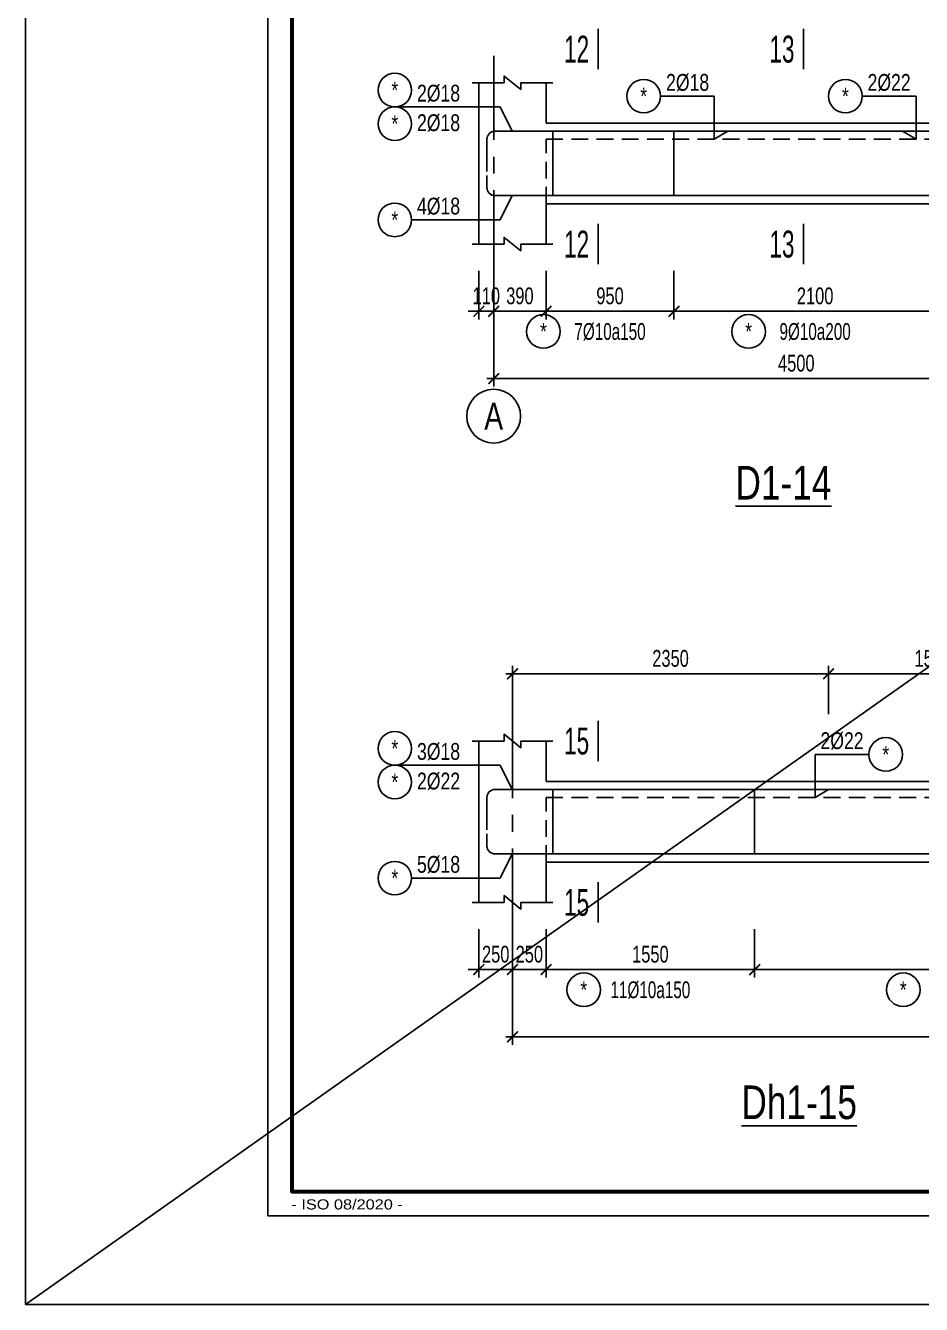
# Model space of a CAD drawing. Header units: millimetres. Extents: x -25284 to 100333, y 0 to 76881.
# Drawn here: x 0 to 6661, y 41241 to 50752 of the extents above; entities that cross this region are included whole.
import ezdxf
from ezdxf.enums import TextEntityAlignment as Align

# ---------------------------------------------------------------- set-up
doc = ezdxf.new("R2010")
doc.units = ezdxf.units.MM
doc.header["$LTSCALE"] = 500
doc.header["$MEASUREMENT"] = 0
doc.linetypes.add('CENTER', pattern=[2, 1.25, -0.25, 0.25, -0.25])
doc.linetypes.add('HIDDEN', pattern=[0.375, 0.25, -0.125])
for name, color, linetype in [('CDC -TEXT KHUNG', 7, 'Continuous'), ('CDC-KHUNGTEN', 7, 'Continuous'), ('KCS_AXIS', 5, 'CENTER'), ('KCS_BORDER', 3, 'Continuous'), ('KCS_CHI', 1, 'Continuous'), ('KCS_DIM', 1, 'Continuous'), ('KCS_HIDDEN', 8, 'HIDDEN'), ('KCS_STEEL', 4, 'Continuous'), ('KCS_TEXT', 2, 'Continuous'), ('KCS_TEXT_TCK', 3, 'Continuous'), ('KCS_TEXT_TK', 2, 'Continuous'), ('KCS_TEXT_TMC', 4, 'Continuous')]:
    doc.layers.add(name, color=color, linetype=linetype)
doc.layers.add('KCS_Plotter', color=11, linetype='Continuous', plot=False)
doc.styles.add('KCS_BIGTEXT', font='arial.ttf', dxfattribs={"width": 0.75})
doc.styles.add('KCS_SMTEXT', font='arial.ttf', dxfattribs={"width": 0.7})
doc.styles.add('KT CDC', font='arial.ttf', dxfattribs={"width": 0.85, "height": 200})
doc.dimstyles.new('KCS_DIM50', dxfattribs={"dimscale": 50, "dimtxt": 2.5, "dimasz": 1.6, "dimexe": 1.2, "dimexo": 0, "dimgap": 1, "dimtad": 1, "dimdec": 0, "dimzin": 0, "dimdsep": 46, "dimtxsty": 'KCS_SMTEXT', "dimblk": 'ARCHTICK', "dimcen": 0, "dimdle": 1, "dimclrd": 256, "dimclre": 256, "dimclrt": 2, "dimadec": 0, "dimazin": 0, "dimtfac": 1, "dimtdec": 0, "dimtix": 1, "dimtmove": 2, "dimatfit": 3, "dimfxl": 1, "dimtolj": 1, "dimtzin": 0, "dimarcsym": 0})

# ---------------------------------------------------------------- blocks, each defined once
blk = doc.blocks.new('_ArchTick')
at = {"color": 0, "linetype": 'ByBlock', "const_width": 0.15}
blk.add_lwpolyline([(-0.5, -0.5), (0.5, 0.5)], dxfattribs=at)
blk = doc.blocks.new('*D148')
at = {"layer": 'Defpoints', "color": 0, "transparency": 16777216}
for p in [(3480.3, 48927.4), (7980.3, 48927.4), (7980.3, 48127.4)]:
    blk.add_point(p, dxfattribs=at)
at = {"layer": 'KCS_DIM', "lineweight": -2, "transparency": 16777216}
for p, q in [((3480.3, 48927.4), (3480.3, 48067.4)), ((7980.3, 48927.4), (7980.3, 48067.4)), ((3430.3, 48127.4), (8030.3, 48127.4))]:
    blk.add_line(p, q, dxfattribs=at)
at = {"layer": 'KCS_DIM', "lineweight": -2, "transparency": 16777216, "xscale": 80, "yscale": 80, "zscale": 80, "rotation": 180}
blk.add_blockref('_ArchTick', (3480.3, 48127.4), dxfattribs=at)
at = {"layer": 'KCS_DIM', "lineweight": -2, "transparency": 16777216, "xscale": 80, "yscale": 80, "zscale": 80}
blk.add_blockref('_ArchTick', (7980.3, 48127.4), dxfattribs=at)
at = {"layer": 'KCS_DIM', "color": 2, "transparency": 16777216, "insert": (5730.3, 48241.2), "char_height": 125, "attachment_point": 5, "style": 'KCS_SMTEXT'}
blk.add_mtext('\\A1;4500', dxfattribs=at)
blk = doc.blocks.new('*D151')
at = {"layer": 'Defpoints', "color": 0, "transparency": 16777216}
for p in [(3370.3, 48927.4), (3480.3, 48927.4), (3480.3, 48627.4)]:
    blk.add_point(p, dxfattribs=at)
at = {"layer": 'KCS_DIM', "lineweight": -2, "transparency": 16777216}
for p, q in [((3370.3, 48927.4), (3370.3, 48567.4)), ((3480.3, 48927.4), (3480.3, 48567.4)), ((3370.3, 48627.4), (3290.3, 48627.4)), ((3370.3, 48627.4), (3480.3, 48627.4)), ((3480.3, 48627.4), (3560.3, 48627.4))]:
    blk.add_line(p, q, dxfattribs=at)
at = {"layer": 'KCS_DIM', "lineweight": -2, "transparency": 16777216, "xscale": 80, "yscale": 80, "zscale": 80}
blk.add_blockref('_ArchTick', (3370.3, 48627.4), dxfattribs=at)
at = {"layer": 'KCS_DIM', "lineweight": -2, "transparency": 16777216, "xscale": 80, "yscale": 80, "zscale": 80, "rotation": 180}
blk.add_blockref('_ArchTick', (3480.3, 48627.4), dxfattribs=at)
at = {"layer": 'KCS_DIM', "color": 2, "transparency": 16777216, "insert": (3425.3, 48741.2), "char_height": 125, "attachment_point": 5, "style": 'KCS_SMTEXT'}
blk.add_mtext('\\A1;110', dxfattribs=at)
blk = doc.blocks.new('*D152')
at = {"layer": 'Defpoints', "color": 0, "transparency": 16777216}
for p in [(3480.3, 48927.4), (3870.3, 48927.4), (3870.3, 48627.4)]:
    blk.add_point(p, dxfattribs=at)
at = {"layer": 'KCS_DIM', "lineweight": -2, "transparency": 16777216}
for p, q in [((3480.3, 48927.4), (3480.3, 48567.4)), ((3870.3, 48927.4), (3870.3, 48567.4)), ((3430.3, 48627.4), (3920.3, 48627.4))]:
    blk.add_line(p, q, dxfattribs=at)
at = {"layer": 'KCS_DIM', "lineweight": -2, "transparency": 16777216, "xscale": 80, "yscale": 80, "zscale": 80, "rotation": 180}
blk.add_blockref('_ArchTick', (3480.3, 48627.4), dxfattribs=at)
at = {"layer": 'KCS_DIM', "lineweight": -2, "transparency": 16777216, "xscale": 80, "yscale": 80, "zscale": 80}
blk.add_blockref('_ArchTick', (3870.3, 48627.4), dxfattribs=at)
at = {"layer": 'KCS_DIM', "color": 2, "transparency": 16777216, "insert": (3675.3, 48741.3), "char_height": 125, "attachment_point": 5, "style": 'KCS_SMTEXT'}
blk.add_mtext('\\A1;390', dxfattribs=at)
blk = doc.blocks.new('*D166')
at = {"layer": 'Defpoints', "color": 0, "transparency": 16777216}
for p in [(3870.3, 48927.4), (4820.3, 48927.4), (4820.3, 48627.4)]:
    blk.add_point(p, dxfattribs=at)
at = {"layer": 'KCS_DIM', "lineweight": -2, "transparency": 16777216}
for p, q in [((3870.3, 48927.4), (3870.3, 48567.4)), ((4820.3, 48927.4), (4820.3, 48567.4)), ((3820.3, 48627.4), (4870.3, 48627.4))]:
    blk.add_line(p, q, dxfattribs=at)
at = {"layer": 'KCS_DIM', "lineweight": -2, "transparency": 16777216, "xscale": 80, "yscale": 80, "zscale": 80, "rotation": 180}
blk.add_blockref('_ArchTick', (3870.3, 48627.4), dxfattribs=at)
at = {"layer": 'KCS_DIM', "lineweight": -2, "transparency": 16777216, "xscale": 80, "yscale": 80, "zscale": 80}
blk.add_blockref('_ArchTick', (4820.3, 48627.4), dxfattribs=at)
at = {"layer": 'KCS_DIM', "color": 2, "transparency": 16777216, "insert": (4345.3, 48741.2), "char_height": 125, "attachment_point": 5, "style": 'KCS_SMTEXT'}
blk.add_mtext('\\A1;950', dxfattribs=at)
blk = doc.blocks.new('*D167')
at = {"layer": 'Defpoints', "color": 0, "transparency": 16777216}
for p in [(4820.3, 48927.4), (6920.3, 48927.4), (6920.3, 48627.4)]:
    blk.add_point(p, dxfattribs=at)
at = {"layer": 'KCS_DIM', "lineweight": -2, "transparency": 16777216}
for p, q in [((4820.3, 48927.4), (4820.3, 48567.4)), ((6920.3, 48927.4), (6920.3, 48567.4)), ((4770.3, 48627.4), (6970.3, 48627.4))]:
    blk.add_line(p, q, dxfattribs=at)
at = {"layer": 'KCS_DIM', "lineweight": -2, "transparency": 16777216, "xscale": 80, "yscale": 80, "zscale": 80, "rotation": 180}
blk.add_blockref('_ArchTick', (4820.3, 48627.4), dxfattribs=at)
at = {"layer": 'KCS_DIM', "lineweight": -2, "transparency": 16777216, "xscale": 80, "yscale": 80, "zscale": 80}
blk.add_blockref('_ArchTick', (6920.3, 48627.4), dxfattribs=at)
at = {"layer": 'KCS_DIM', "color": 2, "transparency": 16777216, "insert": (5870.3, 48741.2), "char_height": 125, "attachment_point": 5, "style": 'KCS_SMTEXT'}
blk.add_mtext('\\A1;2100', dxfattribs=at)
blk = doc.blocks.new('*D679')
at = {"layer": 'Defpoints', "color": 0, "transparency": 16777216}
for p in [(3620.3, 44031.4), (10420.3, 44031.4), (10420.3, 43231.4)]:
    blk.add_point(p, dxfattribs=at)
at = {"layer": 'KCS_DIM', "lineweight": -2, "transparency": 16777216}
for p, q in [((3620.3, 44031.4), (3620.3, 43171.4)), ((10420.3, 44031.4), (10420.3, 43171.4)), ((3570.3, 43231.4), (10470.3, 43231.4))]:
    blk.add_line(p, q, dxfattribs=at)
at = {"layer": 'KCS_DIM', "lineweight": -2, "transparency": 16777216, "xscale": 80, "yscale": 80, "zscale": 80, "rotation": 180}
blk.add_blockref('_ArchTick', (3620.3, 43231.4), dxfattribs=at)
at = {"layer": 'KCS_DIM', "lineweight": -2, "transparency": 16777216, "xscale": 80, "yscale": 80, "zscale": 80}
blk.add_blockref('_ArchTick', (10420.3, 43231.4), dxfattribs=at)
at = {"layer": 'KCS_DIM', "color": 2, "transparency": 16777216, "insert": (7020.3, 43345.2), "char_height": 125, "attachment_point": 5, "style": 'KCS_SMTEXT'}
blk.add_mtext('\\A1;6800', dxfattribs=at)
blk = doc.blocks.new('*D683')
at = {"layer": 'Defpoints', "color": 0, "transparency": 16777216}
for p in [(3370.3, 44031.4), (3620.3, 44031.4), (3620.3, 43731.4)]:
    blk.add_point(p, dxfattribs=at)
at = {"layer": 'KCS_DIM', "lineweight": -2, "transparency": 16777216}
for p, q in [((3370.3, 44031.4), (3370.3, 43671.4)), ((3620.3, 44031.4), (3620.3, 43671.4)), ((3370.3, 43731.4), (3290.3, 43731.4)), ((3370.3, 43731.4), (3620.3, 43731.4)), ((3620.3, 43731.4), (3700.3, 43731.4))]:
    blk.add_line(p, q, dxfattribs=at)
at = {"layer": 'KCS_DIM', "lineweight": -2, "transparency": 16777216, "xscale": 80, "yscale": 80, "zscale": 80}
blk.add_blockref('_ArchTick', (3370.3, 43731.4), dxfattribs=at)
at = {"layer": 'KCS_DIM', "lineweight": -2, "transparency": 16777216, "xscale": 80, "yscale": 80, "zscale": 80, "rotation": 180}
blk.add_blockref('_ArchTick', (3620.3, 43731.4), dxfattribs=at)
at = {"layer": 'KCS_DIM', "color": 2, "transparency": 16777216, "insert": (3495.3, 43845.2), "char_height": 125, "attachment_point": 5, "style": 'KCS_SMTEXT'}
blk.add_mtext('\\A1;250', dxfattribs=at)
blk = doc.blocks.new('*D684')
at = {"layer": 'Defpoints', "color": 0, "transparency": 16777216}
for p in [(3620.3, 44031.4), (3870.3, 44031.4), (3870.3, 43731.4)]:
    blk.add_point(p, dxfattribs=at)
at = {"layer": 'KCS_DIM', "lineweight": -2, "transparency": 16777216}
for p, q in [((3620.3, 44031.4), (3620.3, 43671.4)), ((3870.3, 44031.4), (3870.3, 43671.4)), ((3620.3, 43731.4), (3540.3, 43731.4)), ((3620.3, 43731.4), (3870.3, 43731.4)), ((3870.3, 43731.4), (3950.3, 43731.4))]:
    blk.add_line(p, q, dxfattribs=at)
at = {"layer": 'KCS_DIM', "lineweight": -2, "transparency": 16777216, "xscale": 80, "yscale": 80, "zscale": 80}
blk.add_blockref('_ArchTick', (3620.3, 43731.4), dxfattribs=at)
at = {"layer": 'KCS_DIM', "lineweight": -2, "transparency": 16777216, "xscale": 80, "yscale": 80, "zscale": 80, "rotation": 180}
blk.add_blockref('_ArchTick', (3870.3, 43731.4), dxfattribs=at)
at = {"layer": 'KCS_DIM', "color": 2, "transparency": 16777216, "insert": (3745.3, 43845.2), "char_height": 125, "attachment_point": 5, "style": 'KCS_SMTEXT'}
blk.add_mtext('\\A1;250', dxfattribs=at)
blk = doc.blocks.new('*D693')
at = {"layer": 'Defpoints', "color": 0, "transparency": 16777216}
for p in [(5970.3, 45931.4), (3620.3, 45631.4), (5970.3, 45631.4)]:
    blk.add_point(p, dxfattribs=at)
at = {"layer": 'KCS_DIM', "lineweight": -2, "transparency": 16777216}
for p, q in [((3620.3, 45631.4), (3620.3, 45991.4)), ((5970.3, 45631.4), (5970.3, 45991.4)), ((3570.3, 45931.4), (6020.3, 45931.4))]:
    blk.add_line(p, q, dxfattribs=at)
at = {"layer": 'KCS_DIM', "lineweight": -2, "transparency": 16777216, "xscale": 80, "yscale": 80, "zscale": 80, "rotation": 180}
blk.add_blockref('_ArchTick', (3620.3, 45931.4), dxfattribs=at)
at = {"layer": 'KCS_DIM', "lineweight": -2, "transparency": 16777216, "xscale": 80, "yscale": 80, "zscale": 80}
blk.add_blockref('_ArchTick', (5970.3, 45931.4), dxfattribs=at)
at = {"layer": 'KCS_DIM', "color": 2, "transparency": 16777216, "insert": (4795.3, 46045.2), "char_height": 125, "attachment_point": 5, "style": 'KCS_SMTEXT'}
blk.add_mtext('\\A1;2350', dxfattribs=at)
blk = doc.blocks.new('*D694')
at = {"layer": 'Defpoints', "color": 0, "transparency": 16777216}
for p in [(7520.3, 45931.4), (5970.3, 45631.4), (7520.3, 45631.4)]:
    blk.add_point(p, dxfattribs=at)
at = {"layer": 'KCS_DIM', "lineweight": -2, "transparency": 16777216}
for p, q in [((5970.3, 45631.4), (5970.3, 45991.4)), ((7520.3, 45631.4), (7520.3, 45991.4)), ((5920.3, 45931.4), (7570.3, 45931.4))]:
    blk.add_line(p, q, dxfattribs=at)
at = {"layer": 'KCS_DIM', "lineweight": -2, "transparency": 16777216, "xscale": 80, "yscale": 80, "zscale": 80, "rotation": 180}
blk.add_blockref('_ArchTick', (5970.3, 45931.4), dxfattribs=at)
at = {"layer": 'KCS_DIM', "lineweight": -2, "transparency": 16777216, "xscale": 80, "yscale": 80, "zscale": 80}
blk.add_blockref('_ArchTick', (7520.3, 45931.4), dxfattribs=at)
at = {"layer": 'KCS_DIM', "color": 2, "transparency": 16777216, "insert": (6745.3, 46045.2), "char_height": 125, "attachment_point": 5, "style": 'KCS_SMTEXT'}
blk.add_mtext('\\A1;1550', dxfattribs=at)
blk = doc.blocks.new('*D709')
at = {"layer": 'Defpoints', "color": 0, "transparency": 16777216}
for p in [(3870.3, 44031.4), (5420.3, 44031.4), (5420.3, 43731.4)]:
    blk.add_point(p, dxfattribs=at)
at = {"layer": 'KCS_DIM', "lineweight": -2, "transparency": 16777216}
for p, q in [((3870.3, 44031.4), (3870.3, 43671.4)), ((5420.3, 44031.4), (5420.3, 43671.4)), ((3820.3, 43731.4), (5470.3, 43731.4))]:
    blk.add_line(p, q, dxfattribs=at)
at = {"layer": 'KCS_DIM', "lineweight": -2, "transparency": 16777216, "xscale": 80, "yscale": 80, "zscale": 80, "rotation": 180}
blk.add_blockref('_ArchTick', (3870.3, 43731.4), dxfattribs=at)
at = {"layer": 'KCS_DIM', "lineweight": -2, "transparency": 16777216, "xscale": 80, "yscale": 80, "zscale": 80}
blk.add_blockref('_ArchTick', (5420.3, 43731.4), dxfattribs=at)
at = {"layer": 'KCS_DIM', "color": 2, "transparency": 16777216, "insert": (4645.3, 43845.2), "char_height": 125, "attachment_point": 5, "style": 'KCS_SMTEXT'}
blk.add_mtext('\\A1;1550', dxfattribs=at)
blk = doc.blocks.new('*D710')
at = {"layer": 'Defpoints', "color": 0, "transparency": 16777216}
for p in [(5420.3, 44031.4), (8620.3, 44031.4), (8620.3, 43731.4)]:
    blk.add_point(p, dxfattribs=at)
at = {"layer": 'KCS_DIM', "lineweight": -2, "transparency": 16777216}
for p, q in [((5420.3, 44031.4), (5420.3, 43671.4)), ((8620.3, 44031.4), (8620.3, 43671.4)), ((5370.3, 43731.4), (8670.3, 43731.4))]:
    blk.add_line(p, q, dxfattribs=at)
at = {"layer": 'KCS_DIM', "lineweight": -2, "transparency": 16777216, "xscale": 80, "yscale": 80, "zscale": 80, "rotation": 180}
blk.add_blockref('_ArchTick', (5420.3, 43731.4), dxfattribs=at)
at = {"layer": 'KCS_DIM', "lineweight": -2, "transparency": 16777216, "xscale": 80, "yscale": 80, "zscale": 80}
blk.add_blockref('_ArchTick', (8620.3, 43731.4), dxfattribs=at)
at = {"layer": 'KCS_DIM', "color": 2, "transparency": 16777216, "insert": (7020.3, 43845.2), "char_height": 125, "attachment_point": 5, "style": 'KCS_SMTEXT'}
blk.add_mtext('\\A1;3200', dxfattribs=at)
blk = doc.blocks.new('Khung tên chuẩn')
at = {"layer": 'CDC-KHUNGTEN', "color": 8}
blk.add_lwpolyline([(75096, 1100), (83000, 1100), (83000, 58300), (3000, 58300), (3000, 1100), (75096, 1100)], dxfattribs=at)
at = {"layer": 'CDC-KHUNGTEN', "color": 255, "lineweight": 60}
blk.add_lwpolyline([(74900, 1400), (74900, 58000), (3300, 58000), (3300, 1400), (74900, 1400)], close=True, dxfattribs=at)
at = {"layer": 'Defpoints', "color": 1, "ltscale": 0.2}
blk.add_lwpolyline([(0, 0), (0, 59400), (84100, 59400), (84100, 0), (0, 0)], close=True, dxfattribs=at)
at = {"layer": 'CDC -TEXT KHUNG', "color": 6, "style": 'KT CDC', "width": 1.15}
blk.add_text('- ISO 08/2020 -', height=125.69, dxfattribs=at).set_placement((3294, 1177))

msp = doc.modelspace()

# ---------------------------------------------------------------- linework, layer by layer
at = {"layer": 'KCS_AXIS'}
for p, q in [((3480.3, 50527.4), (3480.3, 48927.4)), ((3620.3, 45631.4), (3620.3, 44031.4))]:
    msp.add_line(p, q, dxfattribs=at)
at = {"layer": 'KCS_BORDER'}
for p, q in [((3370.3, 50327.4), (3370.3, 49127.4)), ((3870.3, 50027.4), (3870.3, 50327.4)), ((3870.3, 50027.4), (7870.3, 50027.4)), ((3870.3, 49427.4), (7870.3, 49427.4)), ((3870.3, 49427.4), (3870.3, 49127.4)), ((3370.3, 45431.4), (3370.3, 44231.4)), ((3870.3, 45131.4), (3870.3, 45431.4)), ((3870.3, 45131.4), (10170.3, 45131.4)), ((3870.3, 44531.4), (10170.3, 44531.4)), ((3870.3, 44531.4), (3870.3, 44231.4))]:
    msp.add_line(p, q, dxfattribs=at)
at = {"layer": 'KCS_BORDER', "color": 1}
for points in [[(3320.3, 50327.4), (3557.8, 50327.4), (3557.8, 50377.4), (3682.8, 50277.4), (3682.8, 50327.4), (3920.3, 50327.4)], [(3320.3, 49127.4), (3557.8, 49127.4), (3557.8, 49177.4), (3682.8, 49077.4), (3682.8, 49127.4), (3920.3, 49127.4)], [(3320.3, 45431.4), (3557.8, 45431.4), (3557.8, 45481.4), (3682.8, 45381.4), (3682.8, 45431.4), (3920.3, 45431.4)], [(3320.3, 44231.4), (3557.8, 44231.4), (3557.8, 44281.4), (3682.8, 44181.4), (3682.8, 44231.4), (3920.3, 44231.4)]]:
    msp.add_lwpolyline(points, dxfattribs=at)
at = {"layer": 'KCS_CHI'}
for p, q in [((5120.3, 50227.4), (4720.3, 50227.4)), ((5120.3, 49907.4), (5120.3, 50227.4)), ((6620.3, 50227.4), (6220.3, 50227.4)), ((6620.3, 49907.4), (6620.3, 50227.4)), ((2745.3, 50147.4), (3527.8, 50147.4)), ((3527.8, 50147.4), (3617.8, 49967.4)), ((3527.8, 49307.4), (3617.8, 49487.4)), ((2870.3, 49307.4), (3527.8, 49307.4)), ((5870.3, 45331.4), (6270.3, 45331.4)), ((5870.3, 45011.4), (5870.3, 45331.4)), ((2745.3, 45251.4), (3527.8, 45251.4)), ((3527.8, 45251.4), (3617.8, 45071.4)), ((3527.8, 44411.4), (3617.8, 44591.4)), ((2870.3, 44411.4), (3527.8, 44411.4))]:
    msp.add_line(p, q, dxfattribs=at)
msp.add_circle((3480.3, 47847.4), 200, dxfattribs=at)
at = {"layer": 'KCS_HIDDEN'}
for p, q in [((3870.3, 49907.4), (7870.3, 49907.4)), ((3870.3, 49427.4), (3870.3, 49907.4)), ((3870.3, 45011.4), (7370.3, 45011.4)), ((3870.3, 44531.4), (3870.3, 45011.4))]:
    msp.add_line(p, q, dxfattribs=at)
at = {"layer": 'KCS_Plotter'}
msp.add_line((0, 41241.1), (50460, 76881.1), dxfattribs=at)
at = {"layer": 'KCS_STEEL'}
for p, q in [((3490.3, 49967.4), (21020.3, 49967.4)), ((3490.3, 49967.4), (5220.3, 49967.4)), ((3920.3, 49967.4), (3920.3, 49487.4)), ((4820.3, 49967.4), (4820.3, 49487.4)), ((5220.3, 49967.4), (5120.3, 49907.4)), ((6520.3, 49967.4), (11320.3, 49967.4)), ((6520.3, 49967.4), (6620.3, 49907.4)), ((3430.3, 49907.4), (3430.3, 49667.4)), ((3430.3, 49547.4), (3430.3, 49637.4)), ((3490.3, 49487.4), (20960.3, 49487.4)), ((3430.3, 45011.4), (3430.3, 44771.4)), ((3490.3, 45071.4), (30950.3, 45071.4)), ((3490.3, 45071.4), (5970.3, 45071.4)), ((3920.3, 45071.4), (3920.3, 44591.4)), ((5420.3, 45071.4), (5420.3, 44591.4)), ((5970.3, 45071.4), (5870.3, 45011.4)), ((3430.3, 44651.4), (3430.3, 44741.4)), ((3490.3, 44591.4), (30950.3, 44591.4))]:
    msp.add_line(p, q, dxfattribs=at)
for centre, start, end in [((3490.3, 49907.4), 90, 180), ((3490.3, 49547.4), 180, 270), ((3490.3, 45011.4), 90, 180), ((3490.3, 44651.4), 180, 270)]:
    msp.add_arc(centre, 60, start, end, dxfattribs=at)
at = {"layer": 'KCS_TEXT_TK', "color": 1}
for centre in [(2745.3, 50272.4), (4595.3, 50227.4), (6095.3, 50227.4), (2745.3, 50022.4), (2745.3, 49307.4), (3850.3, 48477.4), (5375.3, 48477.4), (2745.3, 45376.4), (6395.3, 45331.4), (2745.3, 45126.4), (2745.3, 44411.4), (4150.3, 43581.4), (6525.3, 43581.4)]:
    msp.add_circle(centre, 125, dxfattribs=at)
at = {"layer": 'KCS_TEXT_TMC'}
for p, q in [((4256.9, 50427.4), (4256.9, 50727.4)), ((5783.6, 50427.4), (5783.6, 50727.4)), ((4256.9, 48977.4), (4256.9, 49277.4)), ((5783.6, 48977.4), (5783.6, 49277.4)), ((4256.9, 45281.4), (4256.9, 45581.4)), ((4256.9, 44081.4), (4256.9, 44381.4))]:
    msp.add_line(p, q, dxfattribs=at)

# ---------------------------------------------------------------- block references
at = {"xscale": 0.6000000003099577, "yscale": 0.6000000003099577, "zscale": 0.6000000003099577}
msp.add_blockref('Khung tên chuẩn', (0, 41241.1), dxfattribs=at)

# ---------------------------------------------------------------- texts
at = {"layer": 'KCS_TEXT', "style": 'KCS_SMTEXT'}
for s, width, p in [('2%%c18', 0.75, (3070.3, 50187.4)), ('2%%c18', 0.75, (4922.2, 50267.4)), ('2%%c22', 0.75, (6420.3, 50267.4)), ('2%%c18', 0.75, (3070.3, 49967.4)), ('4%%c18', 0.75, (3070.3, 49347.4)), ('7%%C10a150', 0.65, (4345.3, 48414.9)), ('9%%C10a200', 0.65, (5870.3, 48414.9)), ('2%%c22', 0.75, (6070.3, 45371.4)), ('3%%c18', 0.75, (3070.3, 45291.4)), ('2%%c22', 0.75, (3070.3, 45071.4)), ('5%%c18', 0.75, (3070.3, 44451.4)), ('11%%C10a150', 0.65, (4645.3, 43518.9))]:
    msp.add_text(s, height=125, dxfattribs=dict(at, width=width)).set_placement(p, align=Align.CENTER)
at = {"layer": 'KCS_TEXT', "color": 4, "style": 'KCS_BIGTEXT', "width": 0.75}
msp.add_text('A', height=200, dxfattribs=at).set_placement((3480.3, 47847.4), align=Align.MIDDLE_CENTER)
at = {"layer": 'KCS_TEXT_TCK', "color": 4, "style": 'KCS_BIGTEXT', "width": 0.75}
for s, p in [('%%UD1-14', (5278, 47227.4)), ('%%UDh1-15', (5322.1, 42619.6))]:
    msp.add_text(s, height=250, dxfattribs=at).set_placement(p)
at = {"layer": 'KCS_TEXT_TK', "style": 'KCS_SMTEXT', "width": 0.75}
for p in [(2745.3, 50272.4), (4595.7, 50227.4), (6095.3, 50227.4), (2745.3, 50022.4), (2745.3, 49307.4), (3850.3, 48477.4), (5375.3, 48477.4), (2745.3, 45376.4), (6395.3, 45331.4), (2745.3, 45126.4), (2745.3, 44411.4), (4150.3, 43581.4), (6525.3, 43581.4)]:
    msp.add_text('*', height=125, dxfattribs=at).set_placement(p, align=Align.MIDDLE_CENTER)
at = {"layer": 'KCS_TEXT_TMC', "style": 'KCS_BIGTEXT', "width": 0.6}
for s, p in [('12', (4190.3, 50477.4)), ('13', (5716.9, 50477.4)), ('12', (4190.3, 49027.4)), ('13', (5716.9, 49027.4)), ('15', (4190.3, 45331.4)), ('15', (4190.3, 44131.4))]:
    msp.add_text(s, height=200, dxfattribs=at).set_placement(p, align=Align.RIGHT)

# ---------------------------------------------------------------- dimensions: what is measured, and where the dimension line sits
at = {"layer": 'KCS_DIM'}
for base, p1, p2, picture, middle in [((3480.3, 48627.4), (3370.3, 48927.4), (3480.3, 48927.4), '*D151', (3425.3, 48741.2)), ((7980.3, 48127.4), (3480.3, 48927.4), (7980.3, 48927.4), '*D148', (5730.3, 48241.2)), ((3870.3, 48627.4), (3480.3, 48927.4), (3870.3, 48927.4), '*D152', (3675.3, 48741.3)), ((4820.3, 48627.4), (3870.3, 48927.4), (4820.3, 48927.4), '*D166', (4345.3, 48741.2)), ((6920.3, 48627.4), (4820.3, 48927.4), (6920.3, 48927.4), '*D167', (5870.3, 48741.2)), ((5970.3, 45931.4), (3620.3, 45631.4), (5970.3, 45631.4), '*D693', (4795.3, 46045.2)), ((7520.3, 45931.4), (5970.3, 45631.4), (7520.3, 45631.4), '*D694', (6745.3, 46045.2)), ((3620.3, 43731.4), (3370.3, 44031.4), (3620.3, 44031.4), '*D683', (3495.3, 43845.2)), ((3870.3, 43731.4), (3620.3, 44031.4), (3870.3, 44031.4), '*D684', (3745.3, 43845.2)), ((10420.3, 43231.4), (3620.3, 44031.4), (10420.3, 44031.4), '*D679', (7020.3, 43345.2)), ((5420.3, 43731.4), (3870.3, 44031.4), (5420.3, 44031.4), '*D709', (4645.3, 43845.2)), ((8620.3, 43731.4), (5420.3, 44031.4), (8620.3, 44031.4), '*D710', (7020.3, 43845.2))]:
    dim = msp.add_linear_dim(base=base, p1=p1, p2=p2, dimstyle='KCS_DIM50', dxfattribs=at)
    dim.commit()
    dim.dimension.update_dxf_attribs({"geometry": picture, "text_midpoint": middle})

doc.saveas('drawing.dxf')
